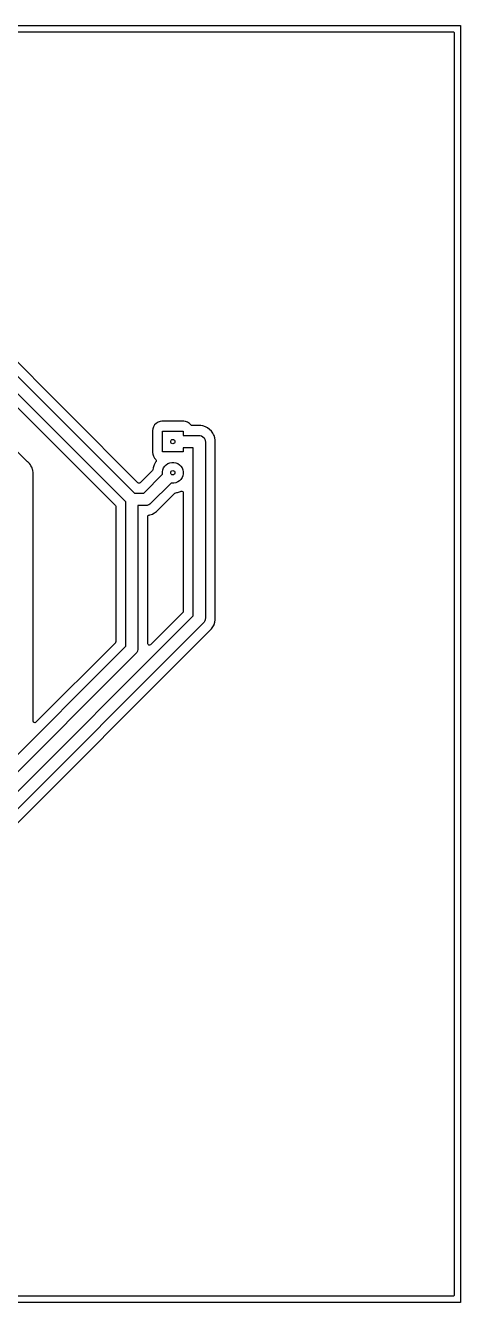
# Model space of a CAD drawing. Extents: x 20 to 124, y -124 to -20.
# Drawn here: x 88.6 to 124, y -124 to -20 of the extents above; entities that cross this region are included whole.
import ezdxf

# ---------------------------------------------------------------- set-up
doc = ezdxf.new("R2010")
doc.units = 0
doc.layers.add('BLACK', color=7, linetype='CONTINUOUS')
doc.layers.add('WHITE', color=7, linetype='CONTINUOUS')

msp = doc.modelspace()

# ---------------------------------------------------------------- linework, layer by layer
at = {"layer": 'BLACK', "linetype": 'CONTINUOUS'}
for p, q in [((20.6245, -20.5005), (123.3755, -20.5005)), ((123.3755, -20.5005), (123.442539, -20.520185)), ((123.442539, -20.520185), (123.488294, -20.572989)), ((123.488294, -20.572989), (123.4995, -20.6245)), ((123.4995, -20.6245), (123.4995, -123.3755)), ((85.843453, -46.491347), (97.438807, -58.0867)), ((97.731068, -57.246884), (86.337121, -45.852936)), ((96.7317, -58.793806), (85.282794, -47.3449)), ((88.744392, -55.533708), (81.567766, -48.357081)), ((84.987534, -48.181719), (95.894881, -59.089065)), ((98.93463, -52.85325), (98.9195, -52.987539)), ((98.9195, -52.987539), (98.9195, -54.77746)), ((98.934631, -52.853245), (98.93463, -52.85325)), ((98.994211, -52.682976), (98.934631, -52.853245)), ((99.090184, -52.530237), (98.994211, -52.682976)), ((99.217737, -52.402684), (99.090184, -52.530237)), ((99.370476, -52.306711), (99.217737, -52.402684)), ((99.540745, -52.247131), (99.370476, -52.306711)), ((99.54075, -52.24713), (99.540745, -52.247131)), ((99.675039, -52.232), (99.54075, -52.24713)), ((99.675046, -52.232), (99.675039, -52.232)), ((101.464954, -52.232), (99.675046, -52.232)), ((99.72, -54.7325), (99.72, -53.0325)), ((99.72, -53.0325), (101.42, -53.0325)), ((101.42, -53.0325), (101.42, -53.3825)), ((101.46496, -52.232), (101.464954, -52.232)), ((101.599249, -52.24713), (101.46496, -52.232)), ((101.599254, -52.247131), (101.599249, -52.24713)), ((101.769523, -52.306711), (101.599254, -52.247131)), ((101.922262, -52.402684), (101.769523, -52.306711)), ((102.049816, -52.530238), (101.922262, -52.402684)), ((102.053865, -52.535315), (102.049816, -52.530238)), ((102.083771, -52.562315), (102.053865, -52.535315)), ((102.15081, -52.582), (102.083771, -52.562315)), ((102.824051, -52.582), (102.15081, -52.582)), ((102.824052, -52.582), (102.824051, -52.582)), ((102.851695, -52.586378), (102.824052, -52.582)), ((103.026234, -52.614022), (102.851695, -52.586378)), ((103.220923, -52.677281), (103.026234, -52.614022)), ((103.346353, -52.741191), (103.220923, -52.677281)), ((103.40331, -52.770213), (103.346353, -52.741191)), ((103.403312, -52.770214), (103.40331, -52.770213)), ((103.403313, -52.770215), (103.403312, -52.770214)), ((103.568913, -52.890528), (103.403313, -52.770215)), ((103.713671, -53.035286), (103.568913, -52.890528)), ((103.826256, -53.190249), (103.713671, -53.035286)), ((101.42, -53.3825), (102.7217, -53.3825)), ((102.7217, -53.3825), (102.786963, -53.386778)), ((102.786963, -53.386778), (102.913042, -53.42056)), ((102.913042, -53.42056), (103.026081, -53.485823)), ((103.026081, -53.485823), (103.118377, -53.578119)), ((103.118377, -53.578119), (103.18364, -53.691158)), ((103.18364, -53.691158), (103.217422, -53.817237)), ((103.217422, -53.817237), (103.2217, -53.8825)), ((103.2217, -53.8825), (103.2217, -68.2947)), ((103.833987, -53.20089), (103.826256, -53.190249)), ((103.893203, -53.317107), (103.833987, -53.20089)), ((103.926918, -53.383276), (103.893203, -53.317107)), ((103.990177, -53.577965), (103.926918, -53.383276)), ((104.0222, -53.780148), (103.990177, -53.577965)), ((104.0222, -68.187932), (104.0222, -53.780148)), ((98.9195, -54.77746), (98.93463, -54.911749)), ((98.93463, -54.911749), (98.934631, -54.911754)), ((98.934631, -54.911754), (98.994211, -55.082023)), ((98.994211, -55.082023), (99.090184, -55.234762)), ((101.42, -54.7325), (99.72, -54.7325)), ((102.2217, -54.3825), (101.42, -54.3825)), ((101.42, -54.3825), (101.42, -54.7325)), ((102.2217, -68.087593), (102.2217, -54.3825)), ((88.744407, -55.533722), (88.744392, -55.533708)), ((88.747518, -55.536833), (88.744407, -55.533722)), ((88.747519, -55.536834), (88.747518, -55.536833)), ((88.892266, -55.681581), (88.747519, -55.536834)), ((88.892268, -55.681584), (88.892266, -55.681581)), ((88.892272, -55.681588), (88.892268, -55.681584)), ((88.970254, -55.788923), (88.892272, -55.681588)), ((89.012587, -55.84719), (88.970254, -55.788923)), ((89.073338, -55.96642), (89.012587, -55.84719)), ((89.105521, -56.029581), (89.073338, -55.96642)), ((89.105523, -56.029587), (89.105521, -56.029581)), ((89.144473, -56.149465), (89.105523, -56.029587)), ((89.144473, -56.149467), (89.144473, -56.149465)), ((89.168777, -56.224265), (89.144473, -56.149467)), ((98.960139, -56.036006), (98.936865, -56.182957)), ((99.040422, -55.788923), (98.960139, -56.036006)), ((99.158367, -55.557446), (99.040422, -55.788923)), ((99.090184, -55.234762), (99.190576, -55.335154)), ((99.203214, -55.495719), (99.158367, -55.557446)), ((99.190576, -55.335154), (99.224061, -55.396477)), ((99.219077, -55.466169), (99.203214, -55.495719)), ((99.224061, -55.396477), (99.219077, -55.466169)), ((99.756601, -56.175758), (99.820367, -56.021813)), ((99.820367, -56.021813), (99.912941, -55.883266)), ((99.912941, -55.883266), (100.030766, -55.765441)), ((100.030766, -55.765441), (100.169313, -55.672867)), ((100.169313, -55.672867), (100.323258, -55.609101)), ((100.323258, -55.609101), (100.486685, -55.576593)), ((100.486685, -55.576593), (100.653315, -55.576593)), ((100.653315, -55.576593), (100.816742, -55.609101)), ((100.816742, -55.609101), (100.970687, -55.672867)), ((100.970687, -55.672867), (101.109234, -55.765441)), ((101.109234, -55.765441), (101.227059, -55.883266)), ((101.227059, -55.883266), (101.319633, -56.021813)), ((101.319633, -56.021813), (101.383399, -56.175758)), ((89.2008, -56.426448), (89.168777, -56.224265)), ((89.2008, -76.654924), (89.2008, -56.426448)), ((98.902073, -56.25124), (97.90643, -57.246884)), ((98.198694, -58.0867), (99.733298, -56.552095)), ((98.906936, -56.246092), (98.902073, -56.25124)), ((98.936865, -56.182957), (98.906936, -56.246092)), ((99.724093, -56.339185), (99.756601, -56.175758)), ((99.724093, -56.505815), (99.724093, -56.339185)), ((99.733298, -56.552095), (99.724093, -56.505815)), ((100.970687, -57.172133), (100.816742, -57.235899)), ((101.109234, -57.079559), (100.970687, -57.172133)), ((101.227059, -56.961734), (101.109234, -57.079559)), ((101.319633, -56.823187), (101.227059, -56.961734)), ((101.383399, -56.669242), (101.319633, -56.823187)), ((101.383399, -56.175758), (101.415907, -56.339185)), ((101.415907, -56.505815), (101.383399, -56.669242)), ((101.415907, -56.339185), (101.415907, -56.505815)), ((97.438807, -58.0867), (98.198694, -58.0867)), ((97.775416, -57.275385), (97.731068, -57.246884)), ((97.845107, -57.280369), (97.775416, -57.275385)), ((97.90643, -57.246884), (97.845107, -57.280369)), ((100.440404, -57.259201), (98.759353, -58.940253)), ((99.253019, -59.578666), (100.741259, -58.090424)), ((100.486685, -57.268407), (100.440404, -57.259201)), ((100.653315, -57.268407), (100.486685, -57.268407)), ((100.816742, -57.235899), (100.653315, -57.268407)), ((100.741259, -58.090424), (100.80258, -58.056941)), ((100.80258, -58.056941), (100.809541, -58.055634)), ((100.809541, -58.055634), (100.902403, -58.040926)), ((100.902403, -58.040926), (100.956493, -58.03236)), ((100.956493, -58.03236), (101.203572, -57.952079)), ((101.203572, -57.952079), (101.240907, -57.933055)), ((101.240907, -57.933055), (101.309574, -57.92016)), ((101.309574, -57.92016), (101.374315, -57.946436)), ((101.374315, -57.946436), (101.414572, -58.003543)), ((101.414572, -58.003543), (101.4212, -58.043541)), ((101.4212, -58.043541), (101.4212, -67.704653)), ((95.894881, -59.089065), (95.928366, -59.150388)), ((95.928366, -59.150388), (95.9312, -59.176746)), ((95.9312, -59.176746), (95.9312, -70.175752)), ((96.7317, -70.558693), (96.7317, -58.793806)), ((98.4058, -59.0867), (97.7317, -59.0867)), ((97.7317, -59.0867), (97.7317, -70.7658)), ((98.471048, -59.082423), (98.4058, -59.0867)), ((98.471063, -59.082423), (98.471048, -59.082423)), ((98.597142, -59.04864), (98.471063, -59.082423)), ((98.609777, -59.041345), (98.597142, -59.04864)), ((98.710181, -58.983377), (98.609777, -59.041345)), ((98.710196, -58.983361), (98.710181, -58.983377)), ((98.759353, -58.940253), (98.710196, -58.983361)), ((98.5322, -59.989296), (98.540296, -59.961721)), ((98.5322, -70.345653), (98.5322, -59.989296)), ((98.540296, -59.961721), (98.545488, -59.933449)), ((98.545488, -59.933449), (98.550018, -59.928612)), ((98.550018, -59.928612), (98.551885, -59.922257)), ((98.551885, -59.922257), (98.5736, -59.90344)), ((98.5736, -59.90344), (98.593256, -59.882459)), ((98.593256, -59.882459), (98.601039, -59.879663)), ((98.601039, -59.879663), (98.604689, -59.876502)), ((98.604689, -59.876502), (98.625905, -59.869054)), ((98.625905, -59.869054), (98.631297, -59.867695)), ((98.631297, -59.867695), (98.710335, -59.855177)), ((98.710335, -59.855177), (98.807676, -59.823548)), ((98.807676, -59.823548), (98.905019, -59.79192)), ((98.905019, -59.79192), (99.030995, -59.727732)), ((99.030995, -59.727732), (99.087411, -59.698987)), ((99.087411, -59.698987), (99.253019, -59.578666)), ((80.949493, -89.3598), (102.2217, -68.087593)), ((101.384881, -67.792334), (98.743881, -70.433334)), ((101.401515, -67.771692), (101.384881, -67.792334)), ((101.4212, -67.704653), (101.401515, -67.771692)), ((103.118369, -68.599088), (103.075254, -68.648253)), ((103.118377, -68.599081), (103.118369, -68.599088)), ((103.18364, -68.486042), (103.118377, -68.599081)), ((103.207485, -68.397051), (103.18364, -68.486042)), ((103.217423, -68.359963), (103.207485, -68.397051)), ((103.2217, -68.2947), (103.217423, -68.359947)), ((103.217423, -68.359947), (103.217423, -68.359963)), ((103.926921, -68.793918), (103.990177, -68.599234)), ((103.990177, -68.599234), (104.022201, -68.397051)), ((104.022201, -68.187947), (104.0222, -68.187932)), ((104.022201, -68.192348), (104.022201, -68.187947)), ((104.022201, -68.397051), (104.022201, -68.192348)), ((103.075254, -68.648253), (81.656594, -90.066911)), ((82.908629, -89.946954), (103.56185, -69.293732)), ((103.56185, -69.293732), (103.561857, -69.293727)), ((103.561857, -69.293727), (103.568917, -69.286667)), ((103.568917, -69.286667), (103.568919, -69.286666)), ((103.568919, -69.286666), (103.713666, -69.141919)), ((103.713666, -69.141919), (103.713668, -69.141915)), ((103.713668, -69.141915), (103.713671, -69.141913)), ((103.713671, -69.141913), (103.833986, -68.976311)), ((103.833986, -68.976311), (103.833987, -68.97631)), ((103.833987, -68.97631), (103.924714, -68.798248)), ((103.924714, -68.798248), (103.926619, -68.794845)), ((103.926619, -68.794845), (103.92692, -68.793919)), ((103.92692, -68.793919), (103.926921, -68.793918)), ((82.482278, -84.808115), (96.7317, -70.558693)), ((95.894881, -70.263433), (89.412205, -76.746108)), ((95.911515, -70.242791), (95.894881, -70.263433)), ((95.9312, -70.175752), (95.911515, -70.242791)), ((98.532516, -70.354499), (98.5322, -70.345653)), ((98.556933, -70.419963), (98.532516, -70.354499)), ((98.612866, -70.461835), (98.556933, -70.419963)), ((98.682558, -70.466819), (98.612866, -70.461835)), ((98.743881, -70.433334), (98.682558, -70.466819)), ((97.585253, -71.119354), (83.189384, -85.515221)), ((97.628368, -71.070189), (97.585253, -71.119354)), ((97.628377, -71.070181), (97.628368, -71.070189)), ((97.69364, -70.957142), (97.628377, -71.070181)), ((97.698518, -70.938937), (97.69364, -70.957142)), ((97.727423, -70.831063), (97.698518, -70.938937)), ((97.7317, -70.7658), (97.727423, -70.831047)), ((97.727423, -70.831047), (97.727423, -70.831063)), ((89.200885, -76.654924), (89.2008, -76.654924)), ((89.20084, -76.667273), (89.200885, -76.654924)), ((89.225257, -76.732737), (89.20084, -76.667273)), ((89.28119, -76.774609), (89.225257, -76.732737)), ((89.350882, -76.779593), (89.28119, -76.774609)), ((89.412205, -76.746108), (89.350882, -76.779593)), ((123.3755, -123.4995), (20.6245, -123.4995)), ((123.427011, -123.488294), (123.3755, -123.4995)), ((123.479815, -123.442539), (123.427011, -123.488294)), ((123.4995, -123.3755), (123.479815, -123.442539))]:
    msp.add_line(p, q, dxfattribs=at)
at = {"layer": 'BLACK'}
for centre in [(100.57, -53.8825), (100.57, -56.4225)]:
    msp.add_circle(centre, 0.175, dxfattribs=at)
at = {"layer": 'WHITE', "linetype": 'CONTINUOUS'}
for p, q in [((20, -20), (124, -20)), ((124, -20), (124, -124)), ((124, -124), (20, -124))]:
    msp.add_line(p, q, dxfattribs=at)
at = {"layer": 'WHITE'}
for centre in [(100.57, -53.8825), (100.57, -56.4225)]:
    msp.add_circle(centre, 0.175, dxfattribs=at)

doc.saveas('drawing.dxf')
